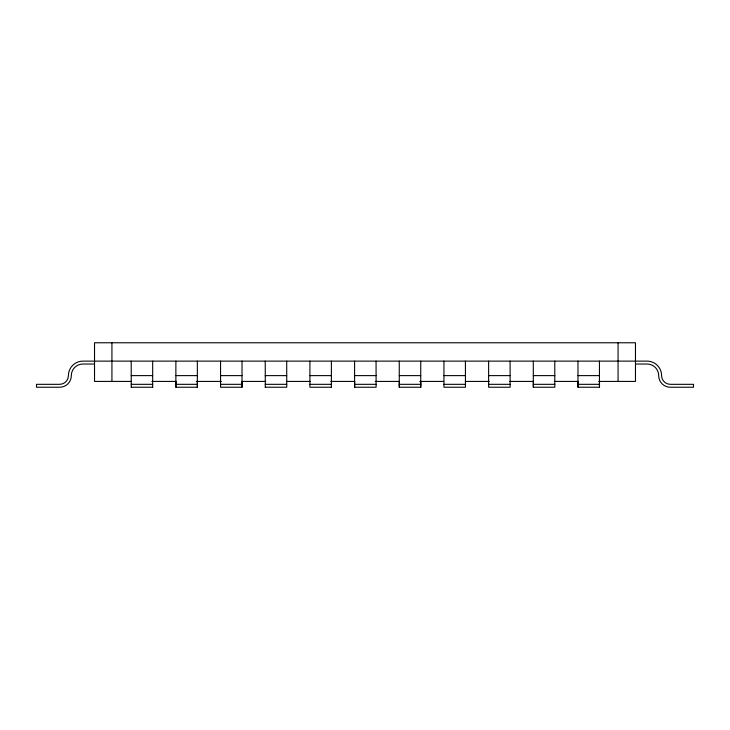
<?xml version="1.0" encoding="UTF-8"?>
<svg xmlns="http://www.w3.org/2000/svg" width="730" height="730" viewBox="0 0 730 730"><rect width="100%" height="100%" fill="white"/><g stroke="black" fill="none" stroke-linecap="round" stroke-linejoin="round"><path stroke-width="1.09" d="M94.526 364.024L82.919 364.024A11.607 11.607 0 0 0 71.312 375.621A11.607 11.607 0 0 1 59.705 387.228L36.5 387.228L36.5 384.327L59.705 384.327A8.705 8.705 0 0 0 68.41 375.621A14.509 14.509 0 0 1 82.919 361.122L647.081 361.122A14.509 14.509 0 0 1 661.59 375.621A8.705 8.705 0 0 0 670.295 384.327L693.5 384.327L693.5 387.228L670.295 387.228A11.607 11.607 0 0 1 658.688 375.621A11.607 11.607 0 0 0 647.081 364.024L635.474 364.024M131.199 375.621L152.67 375.621M175.875 375.621L197.346 375.621M220.551 375.621L242.022 375.621M265.236 375.621L286.698 375.621M309.912 375.621L331.384 375.621M354.588 375.621L376.06 375.621M399.264 375.621L420.736 375.621M443.94 375.621L465.411 375.621M488.625 375.621L510.087 375.621M533.302 375.621L554.773 375.621M577.977 375.621L599.449 375.621M131.309 381.416L94.526 381.416L94.526 342.772L635.474 342.772L635.474 381.416L598.691 381.416M151.831 381.416L175.766 381.416M196.288 381.416L221.363 381.416M241.885 381.416L265.82 381.416M286.343 381.416L310.286 381.416M330.799 381.416L354.743 381.416M375.257 381.416L399.201 381.416M419.713 381.416L443.657 381.416M465.32 381.416L489.255 381.416M509.777 381.416L533.712 381.416M554.234 381.416L578.169 381.416M131.199 384.327L152.67 384.327M175.875 384.327L197.346 384.327M220.551 384.327L242.022 384.327M265.236 384.327L286.698 384.327M309.912 384.327L331.384 384.327M354.588 384.327L376.06 384.327M399.264 384.327L420.736 384.327M443.94 384.327L465.411 384.327M488.625 384.327L510.087 384.327M533.302 384.327L554.773 384.327M577.977 384.327L599.449 384.327M131.199 387.228L152.725 387.228M175.875 361.122L175.875 387.228L197.401 387.228L197.401 381.425M242.077 381.425L242.077 387.228L220.551 387.228L220.551 361.122M265.236 387.228L286.753 387.228L286.698 361.122M331.429 387.228L309.912 387.228L309.912 361.122M354.588 361.122L354.588 387.228L376.114 387.228L376.06 361.122M420.79 381.425L420.79 387.228L399.264 387.228L399.264 361.122M533.302 361.122L533.302 387.228L554.827 387.228L554.773 361.122M618.073 342.772L618.073 381.416M599.503 381.425L599.503 387.228L577.977 387.228L577.977 361.122M599.449 361.122L599.449 387.228M578.032 381.425L578.032 387.228M533.356 381.425L533.356 387.228M510.087 361.122L510.142 387.228L488.625 387.228L488.625 361.122M465.411 361.122L465.466 387.228L443.94 387.228L443.94 361.122M420.736 361.122L420.736 387.228M399.319 381.425L399.319 387.228M354.643 381.425L354.643 387.228M331.384 361.122L331.384 387.228M265.236 361.122L265.291 387.228M242.022 361.122L242.022 387.228M197.346 361.122L197.346 387.228M175.93 381.425L175.93 387.228M152.67 361.122L152.67 387.228M131.199 361.122L131.254 387.228M111.927 342.772L111.927 381.416"/></g></svg>
